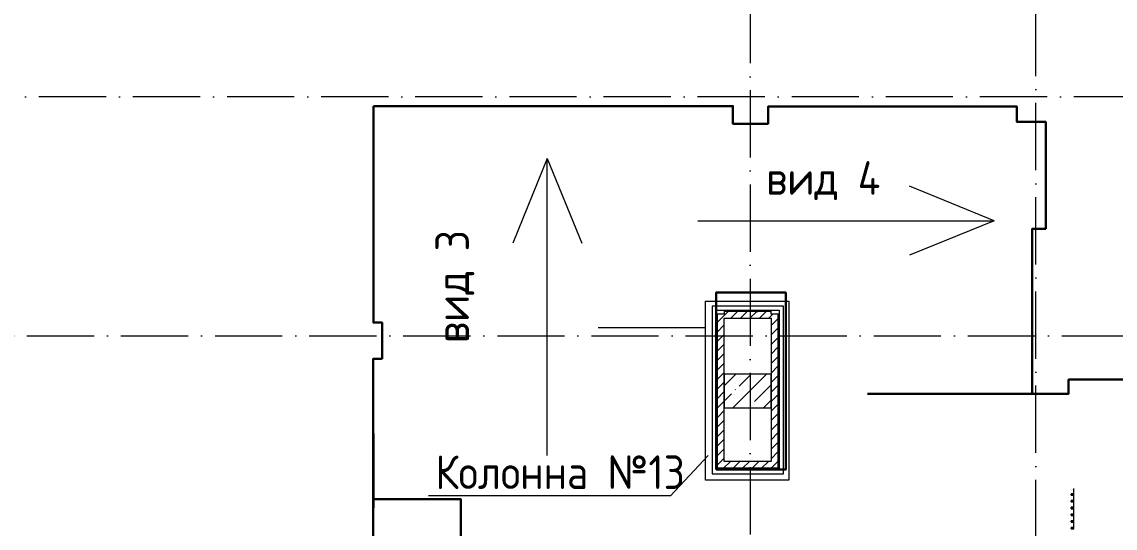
# Model space of a CAD drawing. Header units: millimetres. Extents: x -81576 to 1046824, y -248937 to 691537.
# Drawn here: x 364985 to 381251, y 462913 to 470435 of the extents above; entities that cross this region are included whole.
import ezdxf

# ---------------------------------------------------------------- set-up
doc = ezdxf.new("R2010")
doc.units = ezdxf.units.MM
doc.linetypes.add('50_200_ШТРИХ_1Т_ш5_п1_п1_', pattern=[1400, 1000, -200, 0, -200])
for name, color, linetype, lineweight, true_color in [('A-DETL-7', 7, 'Continuous', 20, 0x01a6fe), ('A-FLOR-1', 7, 'Continuous', 5, 0xc0c0c0), ('I-WALL-15', 7, 'Continuous', 5, 0x787878), ('Оси-3', 7, '50_200_ШТРИХ_1Т_ш5_п1_п1_', 9, 0xaaaaaa)]:
    doc.layers.add(name, color=color, linetype=linetype, lineweight=lineweight, true_color=true_color)
for name, color, linetype, lineweight in [('A-DETL-MEDM', 7, 'Continuous', 9), ('A-WALL', 7, 'Continuous', 5), ('A-WALL-FNSH-1', 7, 'Continuous', 5), ('I-WALL', 7, 'Continuous', 5), ('S-COLS-1', 7, 'Continuous', 5), ('Ограждение', 7, 'Continuous', 9), ('Ограждение-1', 7, 'Continuous', 20), ('основной', 250, 'Continuous', 15), ('Основные линии', 7, 'Continuous', 30), ('осново', 7, 'Continuous', 30), ('Размеры', 7, 'Continuous', 15)]:
    doc.layers.add(name, color=color, linetype=linetype, lineweight=lineweight)
doc.styles.add('СПДС', font='isocpeur.ttf', dxfattribs={"width": 0.9})
pattern_1 = [(0, (286584.25, 383020.87), (406.4, 101.6), [6.706, -298.094, 6.706, -298.094, -1625.6]), (0, (286584.25, 383020.87), (406.4, 101.6), [-609.6, 6.706, -602.894, 6.706, -298.094, -711.2]), (0, (286584.25, 383020.87), (406.4, 101.6), [-1524, 6.706, -196.494, 6.706, -501.294]), (120, (286736.65, 383071.67), (-291.18818, 301.15272), [6.706, -298.094, 6.706, -298.094, -1625.6]), (120, (286736.65, 383071.67), (-291.18818, 301.15272), [-609.6, 6.706, -602.894, 6.706, -298.094, -711.2]), (120, (286736.65, 383071.67), (-291.18818, 301.15272), [-1524, 6.706, -196.494, 6.706, -501.294]), (240, (286787.45, 383274.87), (-115.21182, -402.75272), [6.706, -298.094, 6.706, -298.094, -1625.6]), (240, (286787.45, 383274.87), (-115.21182, -402.75272), [-609.6, 6.706, -602.894, 6.706, -298.094, -711.2]), (240, (286787.45, 383274.87), (-115.21182, -402.75272), [-1524, 6.706, -196.494, 6.706, -501.294])]
pattern_2 = [(45, (286584.25, 383020.87), (-70.71068, 70.71068), [])]

# ---------------------------------------------------------------- blocks, each defined once
blk = doc.blocks.new('О_Балясина_Труба_ГОСТ 86452 - О_Балясина_Труба_ГОСТ 8645-68 2-26159581-АИ_План этажа_Стены_3')
at = {"layer": 'Ограждение-1'}
for p, q in [((10, 20), (-10, 20)), ((-10, 20), (-10, -20)), ((-7, -17), (-7, 17)), ((-7, 17), (7, 17)), ((7, 17), (7, -17)), ((10, -20), (10, 20)), ((-10, -20), (10, -20)), ((7, -17), (-7, -17))]:
    blk.add_line(p, q, dxfattribs=at)

msp = doc.modelspace()

# ---------------------------------------------------------------- hatches: boundary and pattern name
at = {"layer": 'I-WALL', "true_color": 0x000000}
h = msp.add_hatch(dxfattribs=at)
h.set_pattern_fill('FP_5', color=18, style=0, pattern_type=2)
h.set_pattern_definition(pattern_2)
h.paths.add_polyline_path([(375334.2, 463901.6), (375434.2, 463901.6), (375434.2, 466091.6), (375334.2, 466091.6), (375334.2, 464374.9)])
h = msp.add_hatch(dxfattribs=at)
h.set_pattern_fill('FP_5', color=18, style=0, pattern_type=2)
h.set_pattern_definition(pattern_2)
h.paths.add_polyline_path([(375434.2, 466031.6), (376134.2, 466031.6), (376134.2, 466131.6), (375434.2, 466131.6), (375434.2, 466091.6)])
h = msp.add_hatch(dxfattribs=at)
h.set_pattern_fill('FP_5', color=18, style=0, pattern_type=2)
h.set_pattern_definition(pattern_2)
h.paths.add_polyline_path([(376134.2, 463801.6), (376234.2, 463801.6), (376234.2, 466091.6), (376134.2, 466091.6), (376134.2, 463901.6)])
h = msp.add_hatch(dxfattribs=at)
h.set_pattern_fill('FP_5', color=18, style=0, pattern_type=2)
h.set_pattern_definition(pattern_2)
h.paths.add_polyline_path([(376134.2, 463801.6), (376134.2, 463901.6), (375334.2, 463901.6), (375334.2, 463801.6)])
at = {"layer": 'I-WALL-15', "true_color": 0x000000}
h = msp.add_hatch(dxfattribs=at)
h.set_pattern_fill('FP_3', color=18, style=0, pattern_type=2)
h.set_pattern_definition(pattern_1)
h.paths.add_polyline_path([(375334.2, 463801.6), (375334.2, 466091.6), (375314.2, 466091.6), (375314.2, 463801.6)])
h = msp.add_hatch(dxfattribs=at)
h.set_pattern_fill('FP_3', color=18, style=0, pattern_type=2)
h.set_pattern_definition(pattern_1)
h.paths.add_polyline_path([(376134.2, 466131.6), (376134.2, 466151.6), (375434.2, 466151.6), (375434.2, 466131.6)])
h = msp.add_hatch(dxfattribs=at)
h.set_pattern_fill('FP_3', color=18, style=0, pattern_type=2)
h.set_pattern_definition(pattern_1)
h.paths.add_polyline_path([(376254.2, 463781.6), (376254.2, 466091.6), (376234.2, 466091.6), (376234.2, 463781.6)])
h = msp.add_hatch(dxfattribs=at)
h.set_pattern_fill('FP_3', color=18, style=0, pattern_type=2)
h.set_pattern_definition(pattern_1)
h.paths.add_polyline_path([(375314.2, 463781.6), (376234.2, 463781.6), (376234.2, 463801.6), (375314.2, 463801.6)])
at = {"layer": 'S-COLS-1', "true_color": 0x000000}
h = msp.add_hatch(dxfattribs=at)
h.set_pattern_fill('FP_1', color=18, style=0, pattern_type=2)
h.set_pattern_definition([(45, (286584.25, 383020.87), (-228.0985, 228.0985), []), (45, (286812.35, 383020.87), (-228.0985, 228.0985), [403.225, -80.645, 6.706, -73.939])])
h.paths.add_polyline_path([(376134.2, 464701.6), (376134.2, 465201.6), (375434.2, 465201.6), (375434.2, 464701.6)])

# ---------------------------------------------------------------- linework, layer by layer
at = {"color": 18, "lineweight": 30, "true_color": 0x000000}
for points in [[(380018.5, 464910.5), (380018.5, 467360.5), (380038.5, 467360.5), (380218.5, 467360.5), (380218.5, 468947.5), (380018.5, 468947.5), (379788.5, 468947.5), (379788.5, 469177.5), (376088.5, 469177.5), (376088.5, 468921.5), (375564.5, 468921.5), (375564.5, 469184.5), (370214.5, 469184.5)], [(370214.5, 469184.5), (370214.5, 465967.5), (370344.5, 465967.5), (370344.5, 465427.5)], [(370344.5, 465427.5), (370209.5, 465427.5), (370209.5, 461846.5), (370210.5, 461846.5)], [(370209.5, 465427.5), (370216.8, 463214.5), (370214.5, 463344.4), (371514.5, 463344.4), (371514.5, 461846.5), (370339.5, 461846.5)]]:
    msp.add_lwpolyline(points, dxfattribs=at)
msp.add_lwpolyline([(375314.2, 463781.6), (376350.2, 463781.6), (376350.2, 466413.6), (375314.2, 466413.6)], close=True, dxfattribs=at)
at = {"lineweight": 30}
msp.add_lwpolyline([(387530.5, 465120.5), (380558.5, 465120.5), (380558.5, 464910.5), (380018.5, 464910.5), (377568.5, 464910.5)], dxfattribs=at)
at = {"layer": 'A-DETL-7', "color": 18, "true_color": 0x000000}
for p, q in [((375157.4, 466285.1), (376397.4, 466285.1)), ((375157.4, 463625.1), (375157.4, 466285.1)), ((376397.4, 466285.1), (376397.4, 463625.1)), ((376397.4, 463625.1), (375157.4, 463625.1))]:
    msp.add_line(p, q, dxfattribs=at)
at = {"layer": 'A-DETL-MEDM', "color": 18, "true_color": 0x000000}
msp.add_line((373557.4, 465892.2), (375157.4, 465892.2), dxfattribs=at)
at = {"layer": 'A-FLOR-1', "color": 18, "true_color": 0x000000}
for p, q in [((380634.2, 463421.6), (380634.2, 463501.6)), ((380634.2, 463321.6), (380634.2, 463401.6)), ((380634.2, 463221.6), (380634.2, 463301.6)), ((380634.2, 463121.6), (380634.2, 463201.6)), ((380634.2, 463021.6), (380634.2, 463101.6)), ((380634.2, 462921.6), (380634.2, 463001.6))]:
    msp.add_line(p, q, dxfattribs=at)
at = {"layer": 'A-WALL', "color": 18, "true_color": 0x000000}
for p, q in [((375254.2, 466211.6), (375254.2, 463721.6)), ((376314.2, 466211.6), (375254.2, 466211.6)), ((376314.2, 463721.6), (376314.2, 466211.6)), ((375314.2, 463781.6), (375314.2, 466151.6)), ((375314.2, 466151.6), (376254.2, 466151.6)), ((375334.2, 463801.6), (375334.2, 466091.6)), ((376134.2, 466131.6), (375434.2, 466131.6)), ((376234.2, 466091.6), (376234.2, 463801.6)), ((376254.2, 466151.6), (376254.2, 463781.6)), ((376234.2, 463801.6), (375334.2, 463801.6)), ((375254.2, 463721.6), (376314.2, 463721.6))]:
    msp.add_line(p, q, dxfattribs=at)
at = {"layer": 'A-WALL-FNSH-1', "color": 18, "true_color": 0x000000}
for p, q in [((375434.2, 466091.6), (375314.2, 466091.6)), ((375434.2, 466151.6), (375434.2, 466091.6)), ((375434.2, 463901.6), (375434.2, 466031.6)), ((375434.2, 466031.6), (376134.2, 466031.6)), ((376134.2, 466091.6), (376134.2, 466151.6)), ((376254.2, 466091.6), (376134.2, 466091.6)), ((376134.2, 466031.6), (376134.2, 463901.6)), ((375314.2, 463781.6), (376254.2, 463781.6)), ((376134.2, 463901.6), (375434.2, 463901.6))]:
    msp.add_line(p, q, dxfattribs=at)
at = {"layer": 'S-COLS-1', "color": 18, "true_color": 0x000000}
for p, q in [((376134.2, 465201.6), (375434.2, 465201.6)), ((375434.2, 465201.6), (375434.2, 464701.6)), ((376134.2, 464701.6), (376134.2, 465201.6)), ((375434.2, 464701.6), (376134.2, 464701.6))]:
    msp.add_line(p, q, dxfattribs=at)
at = {"layer": 'Оси-3'}
for p, q in [((375821.4, 475019.8), (375821.4, 431828)), ((380071.4, 431828), (380071.4, 475019.8)), ((391439.4, 469319.9), (349657.5, 469319.9)), ((349657.5, 465769.5), (391439.4, 465769.5))]:
    msp.add_line(p, q, dxfattribs=at)
at = {"layer": 'основной', "color": 18, "lineweight": 15, "true_color": 0x000000}
msp.add_lwpolyline([(375194.3, 463993.4), (374633.7, 463393.4), (371033.7, 463393.4)], dxfattribs=at)
at = {"layer": 'Размеры', "color": 18, "true_color": 0x000000}
for points in [[(372801.5, 468403.5), (372287.9, 467144.9)], [(372801.5, 463993.4), (372801.5, 468403.5)], [(372801.5, 468403.5), (373315.1, 467144.9)], [(379450, 467480.2), (378191.4, 467993.8)], [(375039.9, 467480.2), (379450, 467480.2)], [(379450, 467480.2), (378191.4, 466966.6)]]:
    msp.add_lwpolyline(points, dxfattribs=at)

# ---------------------------------------------------------------- block references
at = {"layer": 'Ограждение', "color": 18, "true_color": 0x000000, "rotation": 90.00000000000024}
for p in [(380614.2, 463411.6), (380614.2, 463311.6), (380614.2, 463211.6), (380614.2, 463111.6), (380614.2, 463011.6), (380614.2, 462911.6)]:
    msp.add_blockref('О_Балясина_Труба_ГОСТ 86452 - О_Балясина_Труба_ГОСТ 8645-68 2-26159581-АИ_План этажа_Стены_3', p, dxfattribs=at)

# ---------------------------------------------------------------- texts
at = {"layer": 'Основные линии', "color": 18, "true_color": 0x000000, "insert": (376057.5, 468365.3), "char_height": 500, "attachment_point": 1, "style": 'СПДС'}
msp.add_mtext_dynamic_manual_height_columns('вид 4', width=3371.815, gutter_width=1678.4, heights=[0], dxfattribs=at)
at = {"layer": 'Основные линии', "color": 18, "true_color": 0x000000, "insert": (371137.1, 465661.5), "char_height": 500, "attachment_point": 1, "rotation": 90, "style": 'СПДС'}
msp.add_mtext_dynamic_manual_height_columns('вид 3', width=3371.815, gutter_width=1678.4, heights=[0], dxfattribs=at)
at = {"layer": 'осново', "color": 18, "true_color": 0x000000, "insert": (371137.1, 463993.4), "char_height": 500, "attachment_point": 1, "style": 'СПДС'}
msp.add_mtext_dynamic_manual_height_columns('Колонна №13', width=3780.915, gutter_width=1678.4, heights=[0], dxfattribs=at)

doc.saveas('drawing.dxf')
